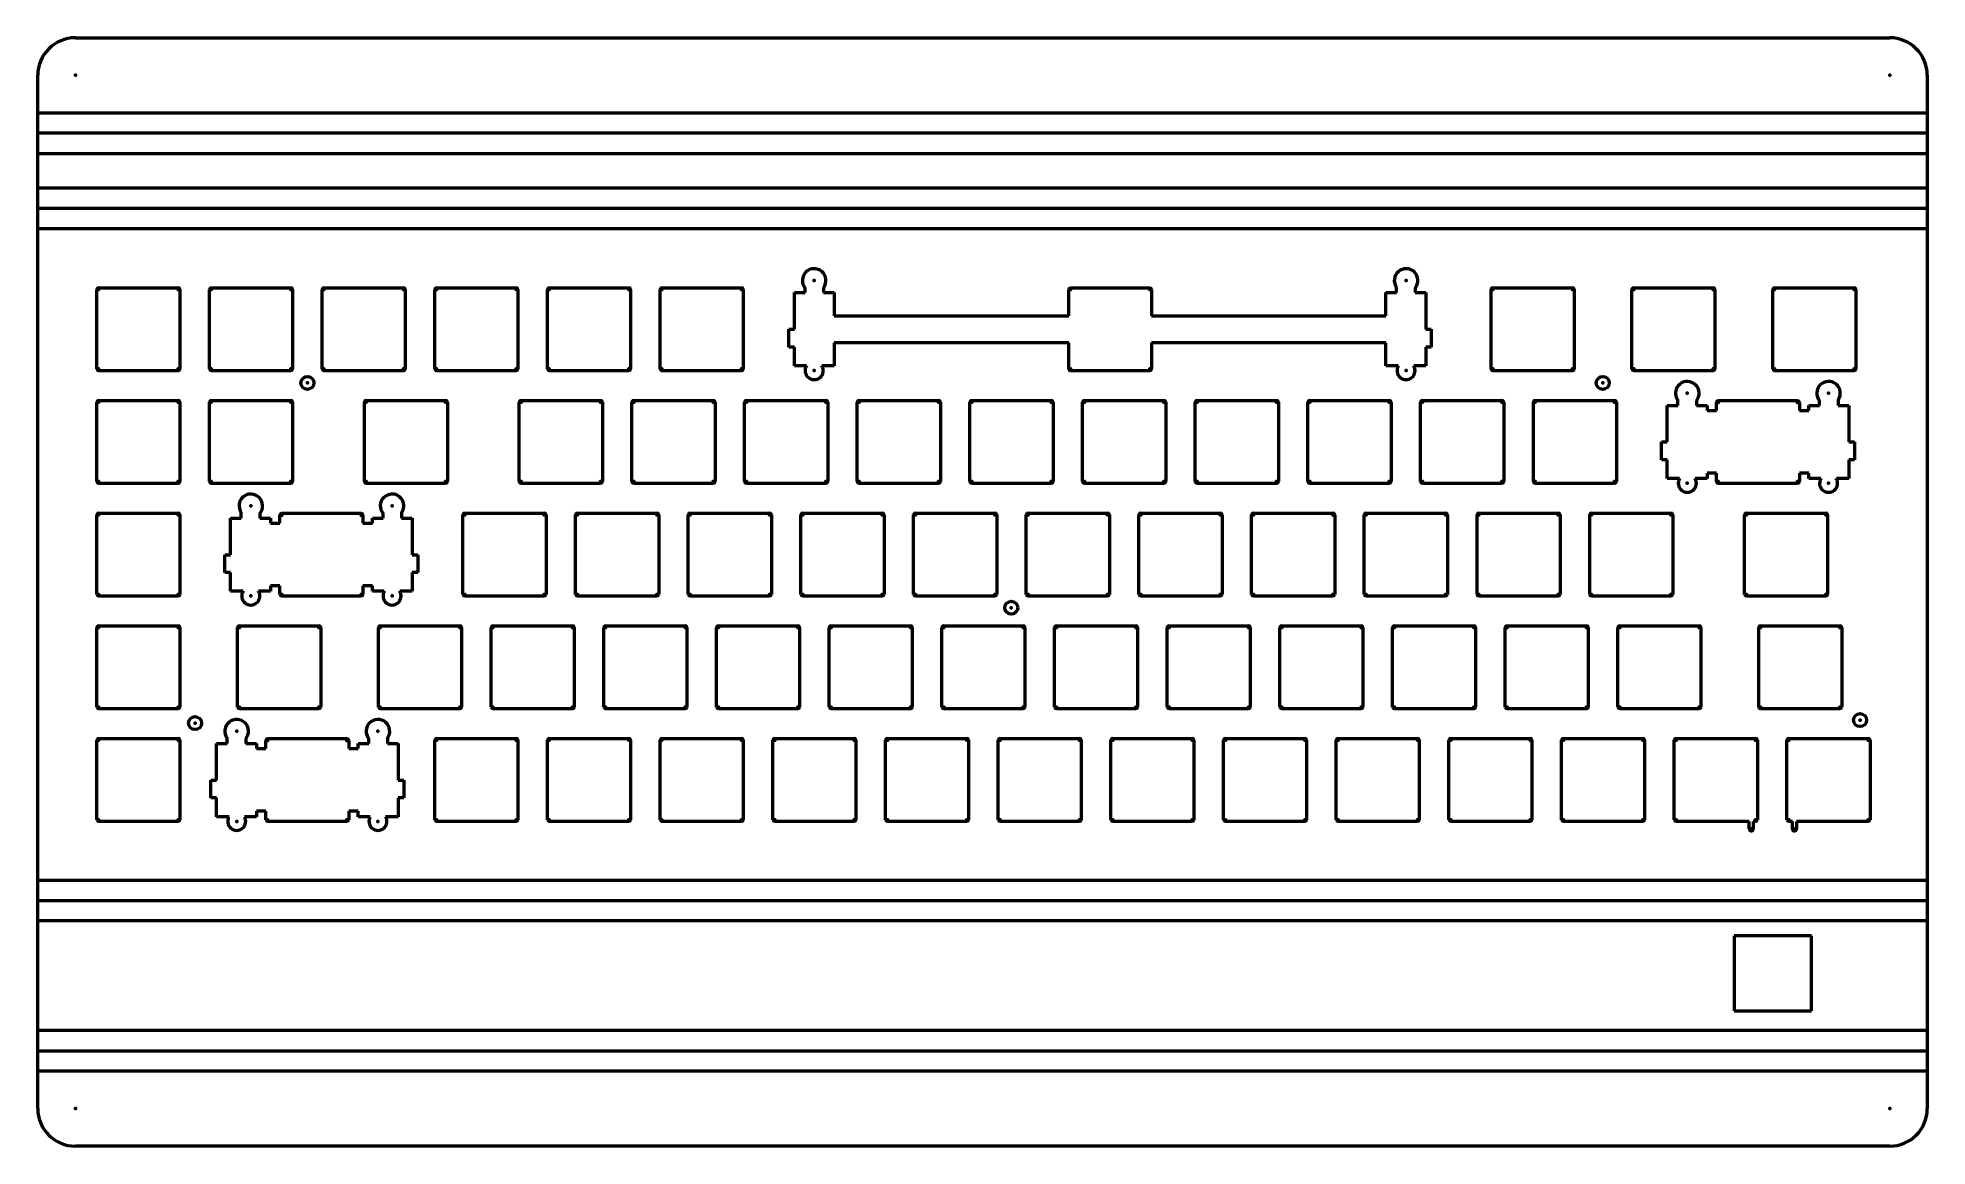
# Model space of a CAD drawing. Header units: inches. Extents: x 0 to 12.6, y -1.8 to 5.6.
import ezdxf

# ---------------------------------------------------------------- set-up
doc = ezdxf.new("R2010")
doc.units = ezdxf.units.IN
doc.header["$MEASUREMENT"] = 0
for name, color, linetype, lineweight in [('IV_ARC_CENTERS', 7, 'Continuous', 50), ('IV_BEND_DOWN', 7, 'Continuous', 50), ('IV_INTERIOR_PROFILES', 7, 'Continuous', 50), ('IV_OUTER_PROFILE', 7, 'Continuous', 50), ('IV_TANGENT', 7, 'Continuous', 50)]:
    doc.layers.add(name, color=color, linetype=linetype, lineweight=lineweight)

msp = doc.modelspace()

# ---------------------------------------------------------------- linework, layer by layer
at = {"layer": 'IV_ARC_CENTERS'}
for p in [(0.25, 5.357), (12.327, 5.357), (0.405, 3.931), (0.934, 3.931), (1.155, 3.931), (1.684, 3.931), (1.905, 3.931), (2.434, 3.931), (2.655, 3.931), (3.184, 3.931), (3.405, 3.931), (3.934, 3.931), (4.155, 3.931), (4.684, 3.931), (5.168, 3.991), (6.874, 3.93), (7.402, 3.93), (9.108, 3.991), (9.686, 3.931), (10.215, 3.931), (10.623, 3.931), (11.152, 3.931), (11.561, 3.931), (12.09, 3.931), (0.405, 3.402), (0.934, 3.402), (1.155, 3.402), (1.684, 3.402), (1.905, 3.402), (2.434, 3.402), (2.655, 3.402), (3.184, 3.402), (3.405, 3.402), (3.934, 3.402), (4.155, 3.402), (4.684, 3.402), (6.874, 3.402), (7.402, 3.402), (9.686, 3.402), (10.215, 3.402), (10.623, 3.402), (11.152, 3.402), (11.561, 3.402), (12.09, 3.402), (1.795, 3.309), (5.168, 3.391), (9.108, 3.391), (10.417, 3.309), (0.405, 3.181), (0.934, 3.181), (1.155, 3.181), (1.684, 3.181), (2.186, 3.181), (2.715, 3.181), (3.217, 3.181), (3.746, 3.181), (3.967, 3.181), (4.496, 3.181), (4.717, 3.181), (5.246, 3.181), (5.467, 3.181), (5.996, 3.181), (6.217, 3.181), (6.746, 3.181), (6.967, 3.181), (7.496, 3.181), (7.717, 3.181), (8.246, 3.181), (8.467, 3.181), (8.996, 3.181), (9.217, 3.181), (9.746, 3.181), (9.967, 3.181), (10.496, 3.181), (10.98, 3.241), (11.186, 3.18), (11.714, 3.18), (11.92, 3.241), (0.405, 2.652), (0.934, 2.652), (1.155, 2.652), (1.684, 2.652), (2.186, 2.652), (2.715, 2.652), (3.217, 2.652), (3.746, 2.652), (3.967, 2.652), (4.496, 2.652), (4.717, 2.652), (5.246, 2.652), (5.467, 2.652), (5.996, 2.652), (6.217, 2.652), (6.746, 2.652), (6.967, 2.652), (7.496, 2.652), (7.717, 2.652), (8.246, 2.652), (8.467, 2.652), (8.996, 2.652), (9.217, 2.652), (9.746, 2.652), (9.967, 2.652), (10.496, 2.652), (11.186, 2.652), (11.714, 2.652), (10.98, 2.641), (11.92, 2.641), (0.405, 2.431), (0.934, 2.431), (1.418, 2.491), (1.624, 2.43), (2.152, 2.43), (2.358, 2.491), (2.842, 2.431), (3.371, 2.431), (3.592, 2.431), (4.121, 2.431), (4.342, 2.431), (4.871, 2.431), (5.092, 2.431), (5.621, 2.431), (5.842, 2.431), (6.371, 2.431), (6.592, 2.431), (7.121, 2.431), (7.342, 2.431), (7.871, 2.431), (8.092, 2.431), (8.621, 2.431), (8.842, 2.431), (9.371, 2.431), (9.592, 2.431), (10.121, 2.431), (10.342, 2.431), (10.871, 2.431), (11.373, 2.431), (11.902, 2.431), (0.405, 1.902), (0.934, 1.902), (1.418, 1.891), (1.624, 1.902), (2.152, 1.902), (2.358, 1.891), (2.842, 1.902), (3.371, 1.902), (3.592, 1.902), (4.121, 1.902), (4.342, 1.902), (4.871, 1.902), (5.092, 1.902), (5.621, 1.902), (5.842, 1.902), (6.371, 1.902), (6.592, 1.902), (7.121, 1.902), (7.342, 1.902), (7.871, 1.902), (8.092, 1.902), (8.621, 1.902), (8.842, 1.902), (9.371, 1.902), (9.592, 1.902), (10.121, 1.902), (10.342, 1.902), (10.871, 1.902), (11.373, 1.902), (11.902, 1.902), (6.48, 1.813), (0.405, 1.681), (0.934, 1.681), (1.342, 1.681), (1.871, 1.681), (2.28, 1.681), (2.809, 1.681), (3.03, 1.681), (3.559, 1.681), (3.78, 1.681), (4.309, 1.681), (4.53, 1.681), (5.059, 1.681), (5.28, 1.681), (5.809, 1.681), (6.03, 1.681), (6.559, 1.681), (6.78, 1.681), (7.309, 1.681), (7.53, 1.681), (8.059, 1.681), (8.28, 1.681), (8.809, 1.681), (9.03, 1.681), (9.559, 1.681), (9.78, 1.681), (10.309, 1.681), (10.53, 1.681), (11.059, 1.681), (11.467, 1.681), (11.996, 1.681), (0.405, 1.152), (0.934, 1.152), (1.342, 1.152), (1.871, 1.152), (2.28, 1.152), (2.809, 1.152), (3.03, 1.152), (3.559, 1.152), (3.78, 1.152), (4.309, 1.152), (4.53, 1.152), (5.059, 1.152), (5.28, 1.152), (5.809, 1.152), (6.03, 1.152), (6.559, 1.152), (6.78, 1.152), (7.309, 1.152), (7.53, 1.152), (8.059, 1.152), (8.28, 1.152), (8.809, 1.152), (9.03, 1.152), (9.559, 1.152), (9.78, 1.152), (10.309, 1.152), (10.53, 1.152), (11.059, 1.152), (11.467, 1.152), (11.996, 1.152), (1.047, 1.045), (12.13, 1.065), (0.405, 0.931), (0.934, 0.931), (1.324, 0.991), (1.53, 0.93), (2.058, 0.93), (2.264, 0.991), (2.655, 0.931), (3.184, 0.931), (3.405, 0.931), (3.934, 0.931), (4.155, 0.931), (4.684, 0.931), (4.905, 0.931), (5.434, 0.931), (5.655, 0.931), (6.184, 0.931), (6.405, 0.931), (6.934, 0.931), (7.155, 0.931), (7.684, 0.931), (7.905, 0.931), (8.434, 0.931), (8.655, 0.931), (9.184, 0.931), (9.405, 0.931), (9.934, 0.931), (10.155, 0.931), (10.684, 0.931), (10.905, 0.931), (11.434, 0.931), (11.655, 0.931), (12.184, 0.931), (0.405, 0.402), (0.934, 0.402), (1.324, 0.391), (1.53, 0.402), (2.058, 0.402), (2.264, 0.391), (2.655, 0.402), (3.184, 0.402), (3.405, 0.402), (3.934, 0.402), (4.155, 0.402), (4.684, 0.402), (4.905, 0.402), (5.434, 0.402), (5.655, 0.402), (6.184, 0.402), (6.405, 0.402), (6.934, 0.402), (7.155, 0.402), (7.684, 0.402), (7.905, 0.402), (8.434, 0.402), (8.655, 0.402), (9.184, 0.402), (9.405, 0.402), (9.934, 0.402), (10.155, 0.402), (10.684, 0.402), (10.905, 0.402), (11.434, 0.402), (11.655, 0.402), (12.184, 0.402), (11.406, 0.341), (11.693, 0.341), (0.25, -1.521), (12.327, -1.521)]:
    msp.add_point(p, dxfattribs=at)
at = {"layer": 'IV_BEND_DOWN'}
for p, q in [((12.577, 4.971), (0, 4.971)), ((12.577, 4.471), (0, 4.471)), ((0, -0.136), (12.577, -0.136)), ((0, -1.136), (12.577, -1.136))]:
    msp.add_line(p, q, dxfattribs=at)
at = {"layer": 'IV_INTERIOR_PROFILES'}
for p, q in [((0.393, 3.402), (0.393, 3.931)), ((0.405, 3.943), (0.934, 3.943)), ((0.946, 3.931), (0.946, 3.402)), ((1.143, 3.402), (1.143, 3.931)), ((1.155, 3.943), (1.684, 3.943)), ((1.696, 3.931), (1.696, 3.402)), ((1.893, 3.402), (1.893, 3.931)), ((1.905, 3.943), (2.434, 3.943)), ((2.446, 3.931), (2.446, 3.402)), ((2.643, 3.402), (2.643, 3.931)), ((2.655, 3.943), (3.184, 3.943)), ((3.196, 3.931), (3.196, 3.402)), ((3.393, 3.402), (3.393, 3.931)), ((3.405, 3.943), (3.934, 3.943)), ((3.946, 3.931), (3.946, 3.402)), ((4.143, 3.402), (4.143, 3.931)), ((4.155, 3.943), (4.684, 3.943)), ((4.696, 3.931), (4.696, 3.402)), ((5.036, 3.666), (5.036, 3.91)), ((5.036, 3.91), (5.107, 3.91)), ((5.107, 3.91), (5.107, 3.941)), ((5.231, 3.945), (5.231, 3.91)), ((5.231, 3.91), (5.302, 3.91)), ((5.302, 3.91), (5.302, 3.755)), ((6.862, 3.755), (6.862, 3.93)), ((6.874, 3.942), (7.402, 3.942)), ((7.414, 3.93), (7.414, 3.755)), ((8.973, 3.755), (8.973, 3.91)), ((8.973, 3.91), (9.044, 3.91)), ((9.044, 3.91), (9.044, 3.945)), ((9.168, 3.941), (9.168, 3.91)), ((9.168, 3.91), (9.239, 3.91)), ((9.239, 3.91), (9.239, 3.666)), ((9.674, 3.402), (9.674, 3.931)), ((9.686, 3.943), (10.215, 3.943)), ((10.227, 3.931), (10.227, 3.402)), ((10.611, 3.402), (10.611, 3.931)), ((10.623, 3.943), (11.152, 3.943)), ((11.164, 3.931), (11.164, 3.402)), ((11.549, 3.402), (11.549, 3.931)), ((11.561, 3.943), (12.09, 3.943)), ((12.102, 3.931), (12.102, 3.402)), ((4.999, 3.548), (4.999, 3.666)), ((4.999, 3.666), (5.036, 3.666)), ((5.302, 3.755), (6.862, 3.755)), ((7.414, 3.755), (8.973, 3.755)), ((9.239, 3.666), (9.276, 3.666)), ((9.276, 3.666), (9.276, 3.548)), ((5.036, 3.548), (4.999, 3.548)), ((5.036, 3.422), (5.036, 3.548)), ((6.862, 3.577), (5.302, 3.577)), ((5.302, 3.577), (5.302, 3.422)), ((6.862, 3.402), (6.862, 3.577)), ((8.973, 3.577), (7.414, 3.577)), ((7.414, 3.577), (7.414, 3.402)), ((8.973, 3.422), (8.973, 3.577)), ((9.276, 3.548), (9.239, 3.548)), ((9.239, 3.548), (9.239, 3.422)), ((5.116, 3.422), (5.036, 3.422)), ((5.302, 3.422), (5.219, 3.422)), ((9.056, 3.422), (8.973, 3.422)), ((9.239, 3.422), (9.159, 3.422)), ((0.934, 3.39), (0.405, 3.39)), ((1.684, 3.39), (1.155, 3.39)), ((2.434, 3.39), (1.905, 3.39)), ((3.184, 3.39), (2.655, 3.39)), ((3.934, 3.39), (3.405, 3.39)), ((4.684, 3.39), (4.155, 3.39)), ((7.402, 3.39), (6.874, 3.39)), ((10.215, 3.39), (9.686, 3.39)), ((11.152, 3.39), (10.623, 3.39)), ((12.09, 3.39), (11.561, 3.39)), ((0.393, 2.652), (0.393, 3.181)), ((0.405, 3.193), (0.934, 3.193)), ((0.946, 3.181), (0.946, 2.652)), ((1.143, 2.652), (1.143, 3.181)), ((1.155, 3.193), (1.684, 3.193)), ((1.696, 3.181), (1.696, 2.652)), ((2.174, 2.652), (2.174, 3.181)), ((2.186, 3.193), (2.715, 3.193)), ((2.727, 3.181), (2.727, 2.652)), ((3.205, 2.652), (3.205, 3.181)), ((3.217, 3.193), (3.746, 3.193)), ((3.758, 3.181), (3.758, 2.652)), ((3.955, 2.652), (3.955, 3.181)), ((3.967, 3.193), (4.496, 3.193)), ((4.508, 3.181), (4.508, 2.652)), ((4.705, 2.652), (4.705, 3.181)), ((4.717, 3.193), (5.246, 3.193)), ((5.258, 3.181), (5.258, 2.652)), ((5.455, 2.652), (5.455, 3.181)), ((5.467, 3.193), (5.996, 3.193)), ((6.008, 3.181), (6.008, 2.652)), ((6.205, 2.652), (6.205, 3.181)), ((6.217, 3.193), (6.746, 3.193)), ((6.758, 3.181), (6.758, 2.652)), ((6.955, 2.652), (6.955, 3.181)), ((6.967, 3.193), (7.496, 3.193)), ((7.508, 3.181), (7.508, 2.652)), ((7.705, 2.652), (7.705, 3.181)), ((7.717, 3.193), (8.246, 3.193)), ((8.258, 3.181), (8.258, 2.652)), ((8.455, 2.652), (8.455, 3.181)), ((8.467, 3.193), (8.996, 3.193)), ((9.008, 3.181), (9.008, 2.652)), ((9.205, 2.652), (9.205, 3.181)), ((9.217, 3.193), (9.746, 3.193)), ((9.758, 3.181), (9.758, 2.652)), ((9.955, 2.652), (9.955, 3.181)), ((9.967, 3.193), (10.496, 3.193)), ((10.508, 3.181), (10.508, 2.652)), ((10.845, 2.916), (10.845, 3.16)), ((10.845, 3.16), (10.916, 3.16)), ((10.916, 3.16), (10.916, 3.196)), ((11.04, 3.19), (11.04, 3.16)), ((11.04, 3.16), (11.111, 3.16)), ((11.111, 3.16), (11.111, 3.125)), ((11.174, 3.125), (11.174, 3.18)), ((11.186, 3.192), (11.714, 3.192)), ((11.726, 3.18), (11.726, 3.125)), ((11.789, 3.125), (11.789, 3.16)), ((11.789, 3.16), (11.86, 3.16)), ((11.86, 3.16), (11.86, 3.19)), ((11.984, 3.196), (11.984, 3.16)), ((11.984, 3.16), (12.055, 3.16)), ((12.055, 3.16), (12.055, 2.916)), ((11.111, 3.125), (11.174, 3.125)), ((11.726, 3.125), (11.789, 3.125)), ((10.808, 2.798), (10.808, 2.916)), ((10.808, 2.916), (10.845, 2.916)), ((12.055, 2.916), (12.092, 2.916)), ((12.092, 2.916), (12.092, 2.798)), ((10.845, 2.798), (10.808, 2.798)), ((10.845, 2.672), (10.845, 2.798)), ((12.092, 2.798), (12.055, 2.798)), ((12.055, 2.798), (12.055, 2.672)), ((10.929, 2.672), (10.845, 2.672)), ((11.111, 2.672), (11.032, 2.672)), ((11.174, 2.708), (11.111, 2.708)), ((11.111, 2.708), (11.111, 2.672)), ((11.174, 2.652), (11.174, 2.708)), ((11.789, 2.708), (11.726, 2.708)), ((11.726, 2.708), (11.726, 2.652)), ((11.789, 2.672), (11.789, 2.708)), ((11.869, 2.672), (11.789, 2.672)), ((12.055, 2.672), (11.972, 2.672)), ((0.934, 2.64), (0.405, 2.64)), ((1.684, 2.64), (1.155, 2.64)), ((2.715, 2.64), (2.186, 2.64)), ((3.746, 2.64), (3.217, 2.64)), ((4.496, 2.64), (3.967, 2.64)), ((5.246, 2.64), (4.717, 2.64)), ((5.996, 2.64), (5.467, 2.64)), ((6.746, 2.64), (6.217, 2.64)), ((7.496, 2.64), (6.967, 2.64)), ((8.246, 2.64), (7.717, 2.64)), ((8.996, 2.64), (8.467, 2.64)), ((9.746, 2.64), (9.217, 2.64)), ((10.496, 2.64), (9.967, 2.64)), ((11.714, 2.64), (11.186, 2.64)), ((0.393, 1.902), (0.393, 2.431)), ((0.405, 2.443), (0.934, 2.443)), ((0.946, 2.431), (0.946, 1.902)), ((1.283, 2.166), (1.283, 2.41)), ((1.283, 2.41), (1.354, 2.41)), ((1.354, 2.41), (1.354, 2.446)), ((1.478, 2.44), (1.478, 2.41)), ((1.478, 2.41), (1.549, 2.41)), ((1.549, 2.41), (1.549, 2.375)), ((1.612, 2.375), (1.612, 2.43)), ((1.624, 2.442), (2.152, 2.442)), ((2.164, 2.43), (2.164, 2.375)), ((2.227, 2.375), (2.227, 2.41)), ((2.227, 2.41), (2.298, 2.41)), ((2.298, 2.41), (2.298, 2.44)), ((2.422, 2.446), (2.422, 2.41)), ((2.422, 2.41), (2.493, 2.41)), ((2.493, 2.41), (2.493, 2.166)), ((2.83, 1.902), (2.83, 2.431)), ((2.842, 2.443), (3.371, 2.443)), ((3.383, 2.431), (3.383, 1.902)), ((3.58, 1.902), (3.58, 2.431)), ((3.592, 2.443), (4.121, 2.443)), ((4.133, 2.431), (4.133, 1.902)), ((4.33, 1.902), (4.33, 2.431)), ((4.342, 2.443), (4.871, 2.443)), ((4.883, 2.431), (4.883, 1.902)), ((5.08, 1.902), (5.08, 2.431)), ((5.092, 2.443), (5.621, 2.443)), ((5.633, 2.431), (5.633, 1.902)), ((5.83, 1.902), (5.83, 2.431)), ((5.842, 2.443), (6.371, 2.443)), ((6.383, 2.431), (6.383, 1.902)), ((6.58, 1.902), (6.58, 2.431)), ((6.592, 2.443), (7.121, 2.443)), ((7.133, 2.431), (7.133, 1.902)), ((7.33, 1.902), (7.33, 2.431)), ((7.342, 2.443), (7.871, 2.443)), ((7.883, 2.431), (7.883, 1.902)), ((8.08, 1.902), (8.08, 2.431)), ((8.092, 2.443), (8.621, 2.443)), ((8.633, 2.431), (8.633, 1.902)), ((8.83, 1.902), (8.83, 2.431)), ((8.842, 2.443), (9.371, 2.443)), ((9.383, 2.431), (9.383, 1.902)), ((9.58, 1.902), (9.58, 2.431)), ((9.592, 2.443), (10.121, 2.443)), ((10.133, 2.431), (10.133, 1.902)), ((10.33, 1.902), (10.33, 2.431)), ((10.342, 2.443), (10.871, 2.443)), ((10.883, 2.431), (10.883, 1.902)), ((11.361, 1.902), (11.361, 2.431)), ((11.373, 2.443), (11.902, 2.443)), ((11.914, 2.431), (11.914, 1.902)), ((1.549, 2.375), (1.612, 2.375)), ((2.164, 2.375), (2.227, 2.375)), ((1.246, 2.048), (1.246, 2.166)), ((1.246, 2.166), (1.283, 2.166)), ((2.493, 2.166), (2.53, 2.166)), ((2.53, 2.166), (2.53, 2.048)), ((1.283, 2.048), (1.246, 2.048)), ((1.283, 1.922), (1.283, 2.048)), ((2.53, 2.048), (2.493, 2.048)), ((2.493, 2.048), (2.493, 1.922)), ((0.934, 1.89), (0.405, 1.89)), ((1.366, 1.922), (1.283, 1.922)), ((1.549, 1.922), (1.469, 1.922)), ((1.612, 1.958), (1.549, 1.958)), ((1.549, 1.958), (1.549, 1.922)), ((1.612, 1.902), (1.612, 1.958)), ((2.152, 1.89), (1.624, 1.89)), ((2.227, 1.958), (2.164, 1.958)), ((2.164, 1.958), (2.164, 1.902)), ((2.227, 1.922), (2.227, 1.958)), ((2.306, 1.922), (2.227, 1.922)), ((2.493, 1.922), (2.409, 1.922)), ((3.371, 1.89), (2.842, 1.89)), ((4.121, 1.89), (3.592, 1.89)), ((4.871, 1.89), (4.342, 1.89)), ((5.621, 1.89), (5.092, 1.89)), ((6.371, 1.89), (5.842, 1.89)), ((7.121, 1.89), (6.592, 1.89)), ((7.871, 1.89), (7.342, 1.89)), ((8.621, 1.89), (8.092, 1.89)), ((9.371, 1.89), (8.842, 1.89)), ((10.121, 1.89), (9.592, 1.89)), ((10.871, 1.89), (10.342, 1.89)), ((11.902, 1.89), (11.373, 1.89)), ((0.393, 1.152), (0.393, 1.681)), ((0.405, 1.693), (0.934, 1.693)), ((0.946, 1.681), (0.946, 1.152)), ((1.33, 1.152), (1.33, 1.681)), ((1.342, 1.693), (1.871, 1.693)), ((1.883, 1.681), (1.883, 1.152)), ((2.268, 1.152), (2.268, 1.681)), ((2.28, 1.693), (2.809, 1.693)), ((2.821, 1.681), (2.821, 1.152)), ((3.018, 1.152), (3.018, 1.681)), ((3.03, 1.693), (3.559, 1.693)), ((3.571, 1.681), (3.571, 1.152)), ((3.768, 1.152), (3.768, 1.681)), ((3.78, 1.693), (4.309, 1.693)), ((4.321, 1.681), (4.321, 1.152)), ((4.518, 1.152), (4.518, 1.681)), ((4.53, 1.693), (5.059, 1.693)), ((5.071, 1.681), (5.071, 1.152)), ((5.268, 1.152), (5.268, 1.681)), ((5.28, 1.693), (5.809, 1.693)), ((5.821, 1.681), (5.821, 1.152)), ((6.018, 1.152), (6.018, 1.681)), ((6.03, 1.693), (6.559, 1.693)), ((6.571, 1.681), (6.571, 1.152)), ((6.768, 1.152), (6.768, 1.681)), ((6.78, 1.693), (7.309, 1.693)), ((7.321, 1.681), (7.321, 1.152)), ((7.518, 1.152), (7.518, 1.681)), ((7.53, 1.693), (8.059, 1.693)), ((8.071, 1.681), (8.071, 1.152)), ((8.268, 1.152), (8.268, 1.681)), ((8.28, 1.693), (8.809, 1.693)), ((8.821, 1.681), (8.821, 1.152)), ((9.018, 1.152), (9.018, 1.681)), ((9.03, 1.693), (9.559, 1.693)), ((9.571, 1.681), (9.571, 1.152)), ((9.768, 1.152), (9.768, 1.681)), ((9.78, 1.693), (10.309, 1.693)), ((10.321, 1.681), (10.321, 1.152)), ((10.518, 1.152), (10.518, 1.681)), ((10.53, 1.693), (11.059, 1.693)), ((11.071, 1.681), (11.071, 1.152)), ((11.455, 1.152), (11.455, 1.681)), ((11.467, 1.693), (11.996, 1.693)), ((12.008, 1.681), (12.008, 1.152)), ((0.934, 1.14), (0.405, 1.14)), ((1.871, 1.14), (1.342, 1.14)), ((2.809, 1.14), (2.28, 1.14)), ((3.559, 1.14), (3.03, 1.14)), ((4.309, 1.14), (3.78, 1.14)), ((5.059, 1.14), (4.53, 1.14)), ((5.809, 1.14), (5.28, 1.14)), ((6.559, 1.14), (6.03, 1.14)), ((7.309, 1.14), (6.78, 1.14)), ((8.059, 1.14), (7.53, 1.14)), ((8.809, 1.14), (8.28, 1.14)), ((9.559, 1.14), (9.03, 1.14)), ((10.309, 1.14), (9.78, 1.14)), ((11.059, 1.14), (10.53, 1.14)), ((11.996, 1.14), (11.467, 1.14)), ((0.393, 0.402), (0.393, 0.931)), ((0.405, 0.943), (0.934, 0.943)), ((0.946, 0.931), (0.946, 0.402)), ((1.189, 0.666), (1.189, 0.91)), ((1.189, 0.91), (1.26, 0.91)), ((1.26, 0.91), (1.26, 0.946)), ((1.384, 0.94), (1.384, 0.91)), ((1.384, 0.91), (1.455, 0.91)), ((1.455, 0.91), (1.455, 0.875)), ((1.518, 0.875), (1.518, 0.93)), ((1.53, 0.942), (2.058, 0.942)), ((2.07, 0.93), (2.07, 0.875)), ((2.133, 0.875), (2.133, 0.91)), ((2.133, 0.91), (2.204, 0.91)), ((2.204, 0.91), (2.204, 0.94)), ((2.328, 0.946), (2.328, 0.91)), ((2.328, 0.91), (2.399, 0.91)), ((2.399, 0.91), (2.399, 0.666)), ((2.643, 0.402), (2.643, 0.931)), ((2.655, 0.943), (3.184, 0.943)), ((3.196, 0.931), (3.196, 0.402)), ((3.393, 0.402), (3.393, 0.931)), ((3.405, 0.943), (3.934, 0.943)), ((3.946, 0.931), (3.946, 0.402)), ((4.143, 0.402), (4.143, 0.931)), ((4.155, 0.943), (4.684, 0.943)), ((4.696, 0.931), (4.696, 0.402)), ((4.893, 0.402), (4.893, 0.931)), ((4.905, 0.943), (5.434, 0.943)), ((5.446, 0.931), (5.446, 0.402)), ((5.643, 0.402), (5.643, 0.931)), ((5.655, 0.943), (6.184, 0.943)), ((6.196, 0.931), (6.196, 0.402)), ((6.393, 0.402), (6.393, 0.931)), ((6.405, 0.943), (6.934, 0.943)), ((6.946, 0.931), (6.946, 0.402)), ((7.143, 0.402), (7.143, 0.931)), ((7.155, 0.943), (7.684, 0.943)), ((7.696, 0.931), (7.696, 0.402)), ((7.893, 0.402), (7.893, 0.931)), ((7.905, 0.943), (8.434, 0.943)), ((8.446, 0.931), (8.446, 0.402)), ((8.643, 0.402), (8.643, 0.931)), ((8.655, 0.943), (9.184, 0.943)), ((9.196, 0.931), (9.196, 0.402)), ((9.393, 0.402), (9.393, 0.931)), ((9.405, 0.943), (9.934, 0.943)), ((9.946, 0.931), (9.946, 0.402)), ((10.143, 0.402), (10.143, 0.931)), ((10.155, 0.943), (10.684, 0.943)), ((10.696, 0.931), (10.696, 0.402)), ((10.893, 0.402), (10.893, 0.931)), ((10.905, 0.943), (11.434, 0.943)), ((11.446, 0.931), (11.446, 0.402)), ((11.643, 0.402), (11.643, 0.931)), ((11.655, 0.943), (12.184, 0.943)), ((12.196, 0.931), (12.196, 0.402)), ((1.455, 0.875), (1.518, 0.875)), ((2.07, 0.875), (2.133, 0.875)), ((1.152, 0.548), (1.152, 0.666)), ((1.152, 0.666), (1.189, 0.666)), ((2.399, 0.666), (2.436, 0.666)), ((2.436, 0.666), (2.436, 0.548)), ((1.189, 0.548), (1.152, 0.548)), ((1.189, 0.422), (1.189, 0.548)), ((2.436, 0.548), (2.399, 0.548)), ((2.399, 0.548), (2.399, 0.422)), ((0.934, 0.39), (0.405, 0.39)), ((1.273, 0.422), (1.189, 0.422)), ((1.455, 0.422), (1.375, 0.422)), ((1.518, 0.458), (1.455, 0.458)), ((1.455, 0.458), (1.455, 0.422)), ((1.518, 0.402), (1.518, 0.458)), ((2.058, 0.39), (1.53, 0.39)), ((2.133, 0.458), (2.07, 0.458)), ((2.07, 0.458), (2.07, 0.402)), ((2.133, 0.422), (2.133, 0.458)), ((2.213, 0.422), (2.133, 0.422)), ((2.399, 0.422), (2.315, 0.422)), ((3.184, 0.39), (2.655, 0.39)), ((3.934, 0.39), (3.405, 0.39)), ((4.684, 0.39), (4.155, 0.39)), ((5.434, 0.39), (4.905, 0.39)), ((6.184, 0.39), (5.655, 0.39)), ((6.934, 0.39), (6.405, 0.39)), ((7.684, 0.39), (7.155, 0.39)), ((8.434, 0.39), (7.905, 0.39)), ((9.184, 0.39), (8.655, 0.39)), ((9.934, 0.39), (9.405, 0.39)), ((10.684, 0.39), (10.155, 0.39)), ((11.392, 0.39), (10.905, 0.39)), ((11.392, 0.341), (11.392, 0.39)), ((11.434, 0.39), (11.419, 0.39)), ((11.419, 0.39), (11.419, 0.341)), ((11.679, 0.39), (11.655, 0.39)), ((11.679, 0.341), (11.679, 0.39)), ((12.184, 0.39), (11.707, 0.39)), ((11.707, 0.39), (11.707, 0.341)), ((11.292, -0.371), (11.292, -0.871)), ((11.807, -0.371), (11.292, -0.371)), ((11.807, -0.871), (11.807, -0.371)), ((11.292, -0.871), (11.807, -0.871))]:
    msp.add_line(p, q, dxfattribs=at)
for centre in [(1.795, 3.309), (10.417, 3.309), (6.48, 1.813), (1.047, 1.045), (12.13, 1.065)]:
    msp.add_circle(centre, 0.0433, dxfattribs=at)
for centre, radius, start, end in [((5.168, 3.991), 0.0785, 323.9863, 219.5866), ((9.108, 3.991), 0.0785, 320.4134, 216.0137), ((0.405, 3.931), 0.012, 90, 180), ((0.934, 3.931), 0.012, 0, 90), ((1.155, 3.931), 0.012, 90, 180), ((1.684, 3.931), 0.012, 0, 90), ((1.905, 3.931), 0.012, 90, 180), ((2.434, 3.931), 0.012, 0, 90), ((2.655, 3.931), 0.012, 90, 180), ((3.184, 3.931), 0.012, 0, 90), ((3.405, 3.931), 0.012, 90, 180), ((3.934, 3.931), 0.012, 0, 90), ((4.155, 3.931), 0.012, 90, 180), ((4.684, 3.931), 0.012, 0, 90), ((6.874, 3.93), 0.012, 90, 180), ((7.402, 3.93), 0.012, 0, 90), ((9.686, 3.931), 0.012, 90, 180), ((10.215, 3.931), 0.012, 0, 90), ((10.623, 3.931), 0.012, 90, 180), ((11.152, 3.931), 0.012, 0, 90), ((11.561, 3.931), 0.012, 90, 180), ((12.09, 3.931), 0.012, 0, 90), ((0.405, 3.402), 0.012, 180, 270), ((0.934, 3.402), 0.012, 270, 0), ((1.155, 3.402), 0.012, 180, 270), ((1.684, 3.402), 0.012, 270, 0), ((1.905, 3.402), 0.012, 180, 270), ((2.434, 3.402), 0.012, 270, 0), ((2.655, 3.402), 0.012, 180, 270), ((3.184, 3.402), 0.012, 270, 0), ((3.405, 3.402), 0.012, 180, 270), ((3.934, 3.402), 0.012, 270, 0), ((4.155, 3.402), 0.012, 180, 270), ((4.684, 3.402), 0.012, 270, 0), ((5.168, 3.391), 0.06, 148.8911, 31.1089), ((6.874, 3.402), 0.012, 180, 270), ((7.402, 3.402), 0.012, 270, 0), ((9.108, 3.391), 0.06, 148.8911, 31.1089), ((9.686, 3.402), 0.012, 180, 270), ((10.215, 3.402), 0.012, 270, 0), ((10.623, 3.402), 0.012, 180, 270), ((11.152, 3.402), 0.012, 270, 0), ((11.561, 3.402), 0.012, 180, 270), ((12.09, 3.402), 0.012, 270, 0), ((10.98, 3.241), 0.0785, 319.8441, 215.3883), ((11.92, 3.241), 0.0785, 324.6117, 220.1559), ((0.405, 3.181), 0.012, 90, 180), ((0.934, 3.181), 0.012, 0, 90), ((1.155, 3.181), 0.012, 90, 180), ((1.684, 3.181), 0.012, 0, 90), ((2.186, 3.181), 0.012, 90, 180), ((2.715, 3.181), 0.012, 0, 90), ((3.217, 3.181), 0.012, 90, 180), ((3.746, 3.181), 0.012, 0, 90), ((3.967, 3.181), 0.012, 90, 180), ((4.496, 3.181), 0.012, 0, 90), ((4.717, 3.181), 0.012, 90, 180), ((5.246, 3.181), 0.012, 0, 90), ((5.467, 3.181), 0.012, 90, 180), ((5.996, 3.181), 0.012, 0, 90), ((6.217, 3.181), 0.012, 90, 180), ((6.746, 3.181), 0.012, 0, 90), ((6.967, 3.181), 0.012, 90, 180), ((7.496, 3.181), 0.012, 0, 90), ((7.717, 3.181), 0.012, 90, 180), ((8.246, 3.181), 0.012, 0, 90), ((8.467, 3.181), 0.012, 90, 180), ((8.996, 3.181), 0.012, 0, 90), ((9.217, 3.181), 0.012, 90, 180), ((9.746, 3.181), 0.012, 0, 90), ((9.967, 3.181), 0.012, 90, 180), ((10.496, 3.181), 0.012, 0, 90), ((11.186, 3.18), 0.012, 90, 180), ((11.714, 3.18), 0.012, 0, 90), ((0.405, 2.652), 0.012, 180, 270), ((0.934, 2.652), 0.012, 270, 0), ((1.155, 2.652), 0.012, 180, 270), ((1.684, 2.652), 0.012, 270, 0), ((2.186, 2.652), 0.012, 180, 270), ((2.715, 2.652), 0.012, 270, 0), ((3.217, 2.652), 0.012, 180, 270), ((3.746, 2.652), 0.012, 270, 0), ((3.967, 2.652), 0.012, 180, 270), ((4.496, 2.652), 0.012, 270, 0), ((4.717, 2.652), 0.012, 180, 270), ((5.246, 2.652), 0.012, 270, 0), ((5.467, 2.652), 0.012, 180, 270), ((5.996, 2.652), 0.012, 270, 0), ((6.217, 2.652), 0.012, 180, 270), ((6.746, 2.652), 0.012, 270, 0), ((6.967, 2.652), 0.012, 180, 270), ((7.496, 2.652), 0.012, 270, 0), ((7.717, 2.652), 0.012, 180, 270), ((8.246, 2.652), 0.012, 270, 0), ((8.467, 2.652), 0.012, 180, 270), ((8.996, 2.652), 0.012, 270, 0), ((9.217, 2.652), 0.012, 180, 270), ((9.746, 2.652), 0.012, 270, 0), ((9.967, 2.652), 0.012, 180, 270), ((10.496, 2.652), 0.012, 270, 0), ((10.98, 2.641), 0.06, 148.8911, 31.1089), ((11.186, 2.652), 0.012, 180, 270), ((11.714, 2.652), 0.012, 270, 0), ((11.92, 2.641), 0.06, 148.8911, 31.1089), ((1.418, 2.491), 0.0785, 319.8441, 215.3883), ((2.358, 2.491), 0.0785, 324.6117, 220.1559), ((0.405, 2.431), 0.012, 90, 180), ((0.934, 2.431), 0.012, 0, 90), ((1.624, 2.43), 0.012, 90, 180), ((2.152, 2.43), 0.012, 0, 90), ((2.842, 2.431), 0.012, 90, 180), ((3.371, 2.431), 0.012, 0, 90), ((3.592, 2.431), 0.012, 90, 180), ((4.121, 2.431), 0.012, 0, 90), ((4.342, 2.431), 0.012, 90, 180), ((4.871, 2.431), 0.012, 0, 90), ((5.092, 2.431), 0.012, 90, 180), ((5.621, 2.431), 0.012, 0, 90), ((5.842, 2.431), 0.012, 90, 180), ((6.371, 2.431), 0.012, 0, 90), ((6.592, 2.431), 0.012, 90, 180), ((7.121, 2.431), 0.012, 0, 90), ((7.342, 2.431), 0.012, 90, 180), ((7.871, 2.431), 0.012, 0, 90), ((8.092, 2.431), 0.012, 90, 180), ((8.621, 2.431), 0.012, 0, 90), ((8.842, 2.431), 0.012, 90, 180), ((9.371, 2.431), 0.012, 0, 90), ((9.592, 2.431), 0.012, 90, 180), ((10.121, 2.431), 0.012, 0, 90), ((10.342, 2.431), 0.012, 90, 180), ((10.871, 2.431), 0.012, 0, 90), ((11.373, 2.431), 0.012, 90, 180), ((11.902, 2.431), 0.012, 0, 90), ((0.405, 1.902), 0.012, 180, 270), ((0.934, 1.902), 0.012, 270, 0), ((1.418, 1.891), 0.06, 148.8911, 31.1089), ((1.624, 1.902), 0.012, 180, 270), ((2.152, 1.902), 0.012, 270, 0), ((2.358, 1.891), 0.06, 148.8911, 31.1089), ((2.842, 1.902), 0.012, 180, 270), ((3.371, 1.902), 0.012, 270, 0), ((3.592, 1.902), 0.012, 180, 270), ((4.121, 1.902), 0.012, 270, 0), ((4.342, 1.902), 0.012, 180, 270), ((4.871, 1.902), 0.012, 270, 0), ((5.092, 1.902), 0.012, 180, 270), ((5.621, 1.902), 0.012, 270, 0), ((5.842, 1.902), 0.012, 180, 270), ((6.371, 1.902), 0.012, 270, 0), ((6.592, 1.902), 0.012, 180, 270), ((7.121, 1.902), 0.012, 270, 0), ((7.342, 1.902), 0.012, 180, 270), ((7.871, 1.902), 0.012, 270, 0), ((8.092, 1.902), 0.012, 180, 270), ((8.621, 1.902), 0.012, 270, 0), ((8.842, 1.902), 0.012, 180, 270), ((9.371, 1.902), 0.012, 270, 0), ((9.592, 1.902), 0.012, 180, 270), ((10.121, 1.902), 0.012, 270, 0), ((10.342, 1.902), 0.012, 180, 270), ((10.871, 1.902), 0.012, 270, 0), ((11.373, 1.902), 0.012, 180, 270), ((11.902, 1.902), 0.012, 270, 0), ((0.405, 1.681), 0.012, 90, 180), ((0.934, 1.681), 0.012, 0, 90), ((1.342, 1.681), 0.012, 90, 180), ((1.871, 1.681), 0.012, 0, 90), ((2.28, 1.681), 0.012, 90, 180), ((2.809, 1.681), 0.012, 0, 90), ((3.03, 1.681), 0.012, 90, 180), ((3.559, 1.681), 0.012, 0, 90), ((3.78, 1.681), 0.012, 90, 180), ((4.309, 1.681), 0.012, 0, 90), ((4.53, 1.681), 0.012, 90, 180), ((5.059, 1.681), 0.012, 0, 90), ((5.28, 1.681), 0.012, 90, 180), ((5.809, 1.681), 0.012, 0, 90), ((6.03, 1.681), 0.012, 90, 180), ((6.559, 1.681), 0.012, 0, 90), ((6.78, 1.681), 0.012, 90, 180), ((7.309, 1.681), 0.012, 0, 90), ((7.53, 1.681), 0.012, 90, 180), ((8.059, 1.681), 0.012, 0, 90), ((8.28, 1.681), 0.012, 90, 180), ((8.809, 1.681), 0.012, 0, 90), ((9.03, 1.681), 0.012, 90, 180), ((9.559, 1.681), 0.012, 0, 90), ((9.78, 1.681), 0.012, 90, 180), ((10.309, 1.681), 0.012, 0, 90), ((10.53, 1.681), 0.012, 90, 180), ((11.059, 1.681), 0.012, 0, 90), ((11.467, 1.681), 0.012, 90, 180), ((11.996, 1.681), 0.012, 0, 90), ((0.405, 1.152), 0.012, 180, 270), ((0.934, 1.152), 0.012, 270, 0), ((1.342, 1.152), 0.012, 180, 270), ((1.871, 1.152), 0.012, 270, 0), ((2.28, 1.152), 0.012, 180, 270), ((2.809, 1.152), 0.012, 270, 0), ((3.03, 1.152), 0.012, 180, 270), ((3.559, 1.152), 0.012, 270, 0), ((3.78, 1.152), 0.012, 180, 270), ((4.309, 1.152), 0.012, 270, 0), ((4.53, 1.152), 0.012, 180, 270), ((5.059, 1.152), 0.012, 270, 0), ((5.28, 1.152), 0.012, 180, 270), ((5.809, 1.152), 0.012, 270, 0), ((6.03, 1.152), 0.012, 180, 270), ((6.559, 1.152), 0.012, 270, 0), ((6.78, 1.152), 0.012, 180, 270), ((7.309, 1.152), 0.012, 270, 0), ((7.53, 1.152), 0.012, 180, 270), ((8.059, 1.152), 0.012, 270, 0), ((8.28, 1.152), 0.012, 180, 270), ((8.809, 1.152), 0.012, 270, 0), ((9.03, 1.152), 0.012, 180, 270), ((9.559, 1.152), 0.012, 270, 0), ((9.78, 1.152), 0.012, 180, 270), ((10.309, 1.152), 0.012, 270, 0), ((10.53, 1.152), 0.012, 180, 270), ((11.059, 1.152), 0.012, 270, 0), ((11.467, 1.152), 0.012, 180, 270), ((11.996, 1.152), 0.012, 270, 0), ((1.324, 0.991), 0.0785, 319.8441, 215.3883), ((2.264, 0.991), 0.0785, 324.6117, 220.1559), ((0.405, 0.931), 0.012, 90, 180), ((0.934, 0.931), 0.012, 0, 90), ((1.53, 0.93), 0.012, 90, 180), ((2.058, 0.93), 0.012, 0, 90), ((2.655, 0.931), 0.012, 90, 180), ((3.184, 0.931), 0.012, 0, 90), ((3.405, 0.931), 0.012, 90, 180), ((3.934, 0.931), 0.012, 0, 90), ((4.155, 0.931), 0.012, 90, 180), ((4.684, 0.931), 0.012, 0, 90), ((4.905, 0.931), 0.012, 90, 180), ((5.434, 0.931), 0.012, 0, 90), ((5.655, 0.931), 0.012, 90, 180), ((6.184, 0.931), 0.012, 0, 90), ((6.405, 0.931), 0.012, 90, 180), ((6.934, 0.931), 0.012, 0, 90), ((7.155, 0.931), 0.012, 90, 180), ((7.684, 0.931), 0.012, 0, 90), ((7.905, 0.931), 0.012, 90, 180), ((8.434, 0.931), 0.012, 0, 90), ((8.655, 0.931), 0.012, 90, 180), ((9.184, 0.931), 0.012, 0, 90), ((9.405, 0.931), 0.012, 90, 180), ((9.934, 0.931), 0.012, 0, 90), ((10.155, 0.931), 0.012, 90, 180), ((10.684, 0.931), 0.012, 0, 90), ((10.905, 0.931), 0.012, 90, 180), ((11.434, 0.931), 0.012, 0, 90), ((11.655, 0.931), 0.012, 90, 180), ((12.184, 0.931), 0.012, 0, 90), ((0.405, 0.402), 0.012, 180, 270), ((0.934, 0.402), 0.012, 270, 0), ((1.324, 0.391), 0.06, 148.8911, 31.1089), ((1.53, 0.402), 0.012, 180, 270), ((2.058, 0.402), 0.012, 270, 0), ((2.264, 0.391), 0.06, 148.8911, 31.1089), ((2.655, 0.402), 0.012, 180, 270), ((3.184, 0.402), 0.012, 270, 0), ((3.405, 0.402), 0.012, 180, 270), ((3.934, 0.402), 0.012, 270, 0), ((4.155, 0.402), 0.012, 180, 270), ((4.684, 0.402), 0.012, 270, 0), ((4.905, 0.402), 0.012, 180, 270), ((5.434, 0.402), 0.012, 270, 0), ((5.655, 0.402), 0.012, 180, 270), ((6.184, 0.402), 0.012, 270, 0), ((6.405, 0.402), 0.012, 180, 270), ((6.934, 0.402), 0.012, 270, 0), ((7.155, 0.402), 0.012, 180, 270), ((7.684, 0.402), 0.012, 270, 0), ((7.905, 0.402), 0.012, 180, 270), ((8.434, 0.402), 0.012, 270, 0), ((8.655, 0.402), 0.012, 180, 270), ((9.184, 0.402), 0.012, 270, 0), ((9.405, 0.402), 0.012, 180, 270), ((9.934, 0.402), 0.012, 270, 0), ((10.155, 0.402), 0.012, 180, 270), ((10.684, 0.402), 0.012, 270, 0), ((10.905, 0.402), 0.012, 180, 270), ((11.434, 0.402), 0.012, 270, 0), ((11.655, 0.402), 0.012, 180, 270), ((12.184, 0.402), 0.012, 270, 0), ((11.406, 0.341), 0.0138, 180, 0), ((11.693, 0.341), 0.0138, 180, 0)]:
    msp.add_arc(centre, radius, start, end, dxfattribs=at)
at = {"layer": 'IV_OUTER_PROFILE'}
for p, q in [((0.25, 5.607), (12.327, 5.607)), ((0, -1.521), (0, 5.357)), ((12.577, 5.357), (12.577, -1.521)), ((12.327, -1.771), (0.25, -1.771))]:
    msp.add_line(p, q, dxfattribs=at)
for centre, start, end in [((0.25, 5.357), 90, 180), ((12.327, 5.357), 360, 90), ((0.25, -1.521), 180, 270), ((12.327, -1.521), 270, 0)]:
    msp.add_arc(centre, 0.25, start, end, dxfattribs=at)
at = {"layer": 'IV_TANGENT'}
for p, q in [((0, 5.107), (12.577, 5.107)), ((12.577, 4.835), (0, 4.835)), ((0, 4.607), (12.577, 4.607)), ((12.577, 4.335), (0, 4.335)), ((0, 0), (12.577, 0)), ((12.577, -0.271), (0, -0.271)), ((0, -1), (12.577, -1)), ((12.577, -1.271), (0, -1.271))]:
    msp.add_line(p, q, dxfattribs=at)

doc.saveas('drawing.dxf')
